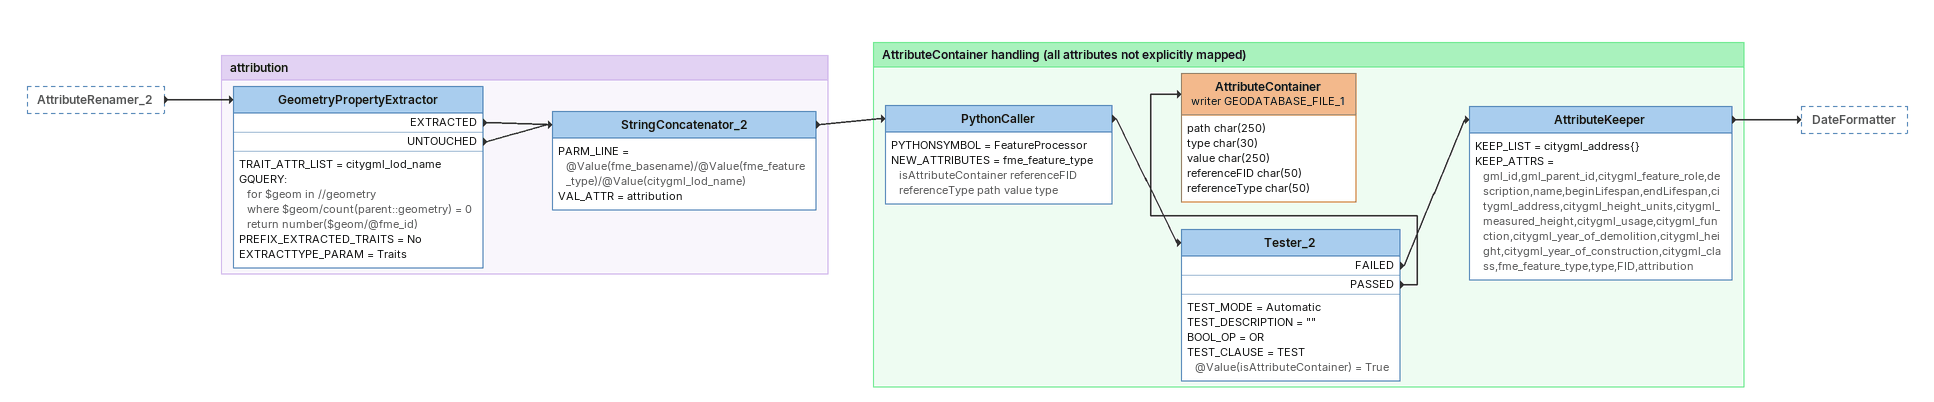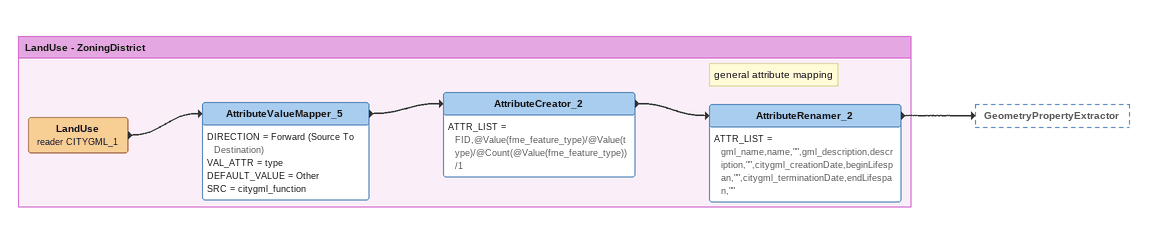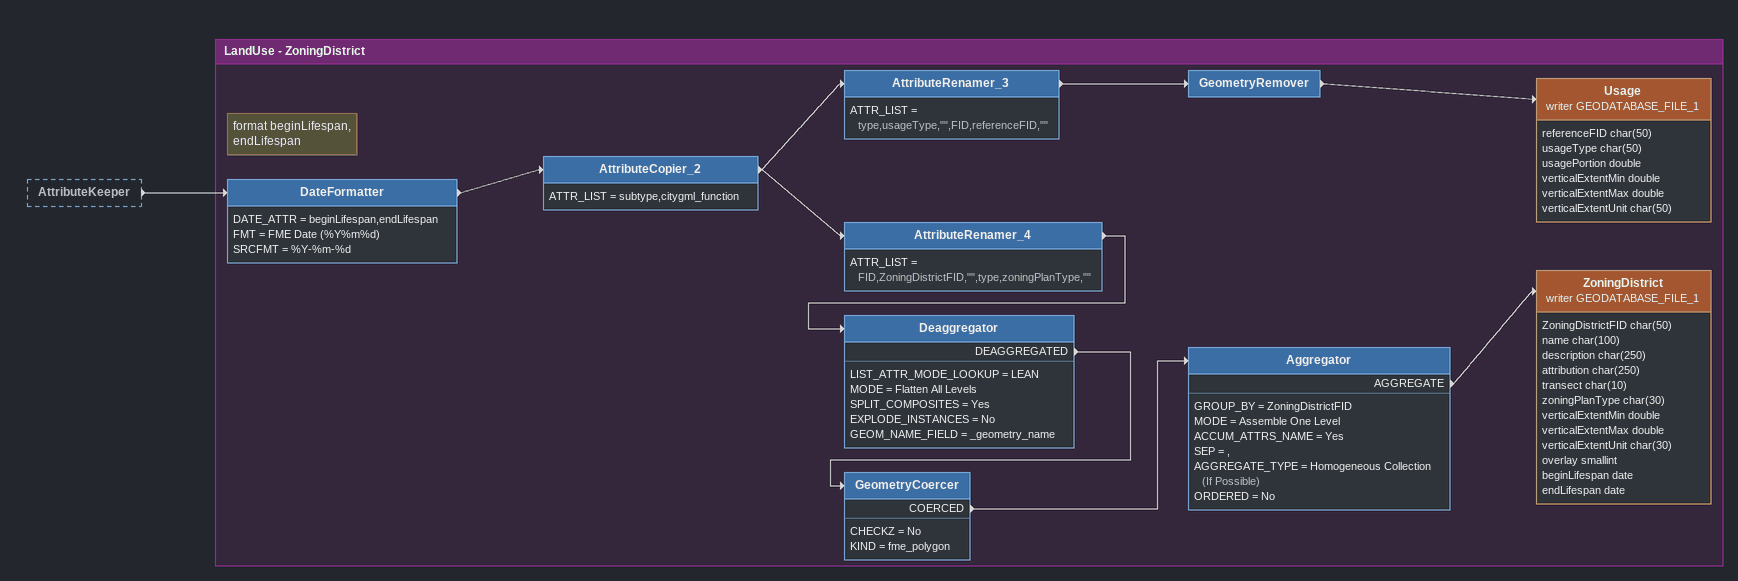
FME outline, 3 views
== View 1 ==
AttributeRenamer_2 [outside]
    -> GeometryPropertyExtractor

Bookmark: attribution
GeometryPropertyExtractor
    TRAIT_ATTR_LIST = citygml_lod_name
    GQUERY:
      for $geom in //geometry
      where $geom/count(parent::geometry) = 0
      return number($geom/@fme_id)
    PREFIX_EXTRACTED_TRAITS = No
    EXTRACTTYPE_PARAM = Traits
    EXTRACTED -> StringConcatenator_2
    UNTOUCHED -> StringConcatenator_2
StringConcatenator_2
    PARM_LINE = @Value(fme_basename)/@Value(fme_feature_type)/@Value(citygml_lod_name)
    VAL_ATTR = attribution
    -> PythonCaller

Bookmark: AttributeContainer handling (all attributes not explicitly mapped)
PythonCaller
    PYTHONSYMBOL = FeatureProcessor
    NEW_ATTRIBUTES = fme_feature_type isAttributeContainer referenceFID referenceType path value type
    -> Tester_2
Tester_2
    TEST_MODE = Automatic
    TEST_DESCRIPTION = ""
    BOOL_OP = OR
    TEST_CLAUSE = TEST @Value(isAttributeContainer) = True
    FAILED -> AttributeKeeper
    PASSED -> AttributeContainer (writer GEODATABASE_FILE_1)
AttributeContainer (writer GEODATABASE_FILE_1)
    attributes: path char(250), type char(30), value char(250), referenceFID char(50), referenceType char(50)
AttributeKeeper
    KEEP_LIST = citygml_address{}
    KEEP_ATTRS = gml_id,gml_parent_id,citygml_feature_role,description,name,beginLifespan,endLifespan,citygml_address,citygml_height_units,citygml_measured_height,citygml_usage,citygml_function,citygml_year_of_demolition,citygml_height,citygml_year_of_construction,citygml_class,fme_feature_type,type,FID,attribution
    -> DateFormatter

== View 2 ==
Bookmark: LandUse - ZoningDistrict
LandUse (reader CITYGML_1)
    -> AttributeValueMapper_5
AttributeValueMapper_5
    DIRECTION = Forward (Source To Destination)
    VAL_ATTR = type
    DEFAULT_VALUE = Other
    SRC = citygml_function
    -> AttributeCreator_2
AttributeCreator_2
    ATTR_LIST = FID,@Value(fme_feature_type)/@Value(type)/@Count(@Value(fme_feature_type))/1
    -> AttributeRenamer_2
Note: general attribute mapping
AttributeRenamer_2
    ATTR_LIST = gml_name,name,"",gml_description,description,"",citygml_creationDate,beginLifespan,"",citygml_terminationDate,endLifespan,""
    -> GeometryPropertyExtractor

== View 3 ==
AttributeKeeper [outside]
    -> DateFormatter

Bookmark: LandUse - ZoningDistrict
Note: format beginLifespan, / endLifespan
DateFormatter
    DATE_ATTR = beginLifespan,endLifespan
    FMT = FME Date (%Y%m%d)
    SRCFMT = %Y-%m-%d
    -> AttributeCopier_2
AttributeCopier_2
    ATTR_LIST = subtype,citygml_function
    -> AttributeRenamer_4
    -> AttributeRenamer_3
AttributeRenamer_3
    ATTR_LIST = type,usageType,"",FID,referenceFID,""
    -> GeometryRemover
GeometryRemover
    -> Usage (writer GEODATABASE_FILE_1)
Usage (writer GEODATABASE_FILE_1)
    attributes: referenceFID char(50), usageType char(50), usagePortion double, verticalExtentMin double, verticalExtentMax double, verticalExtentUnit char(50)
AttributeRenamer_4
    ATTR_LIST = FID,ZoningDistrictFID,"",type,zoningPlanType,""
    -> Deaggregator
Deaggregator
    LIST_ATTR_MODE_LOOKUP = LEAN
    MODE = Flatten All Levels
    SPLIT_COMPOSITES = Yes
    EXPLODE_INSTANCES = No
    GEOM_NAME_FIELD = _geometry_name
    DEAGGREGATED -> GeometryCoercer
GeometryCoercer
    CHECKZ = No
    KIND = fme_polygon
    COERCED -> Aggregator
Aggregator
    GROUP_BY = ZoningDistrictFID
    MODE = Assemble One Level
    ACCUM_ATTRS_NAME = Yes
    SEP = ,
    AGGREGATE_TYPE = Homogeneous Collection (If Possible)
    ORDERED = No
    AGGREGATE -> ZoningDistrict (writer GEODATABASE_FILE_1)
ZoningDistrict (writer GEODATABASE_FILE_1)
    attributes: ZoningDistrictFID char(50), name char(100), description char(250), attribution char(250), transect char(10), zoningPlanType char(30), verticalExtentMin double, verticalExtentMax double, verticalExtentUnit char(30), overlay smallint, beginLifespan date, endLifespan date
